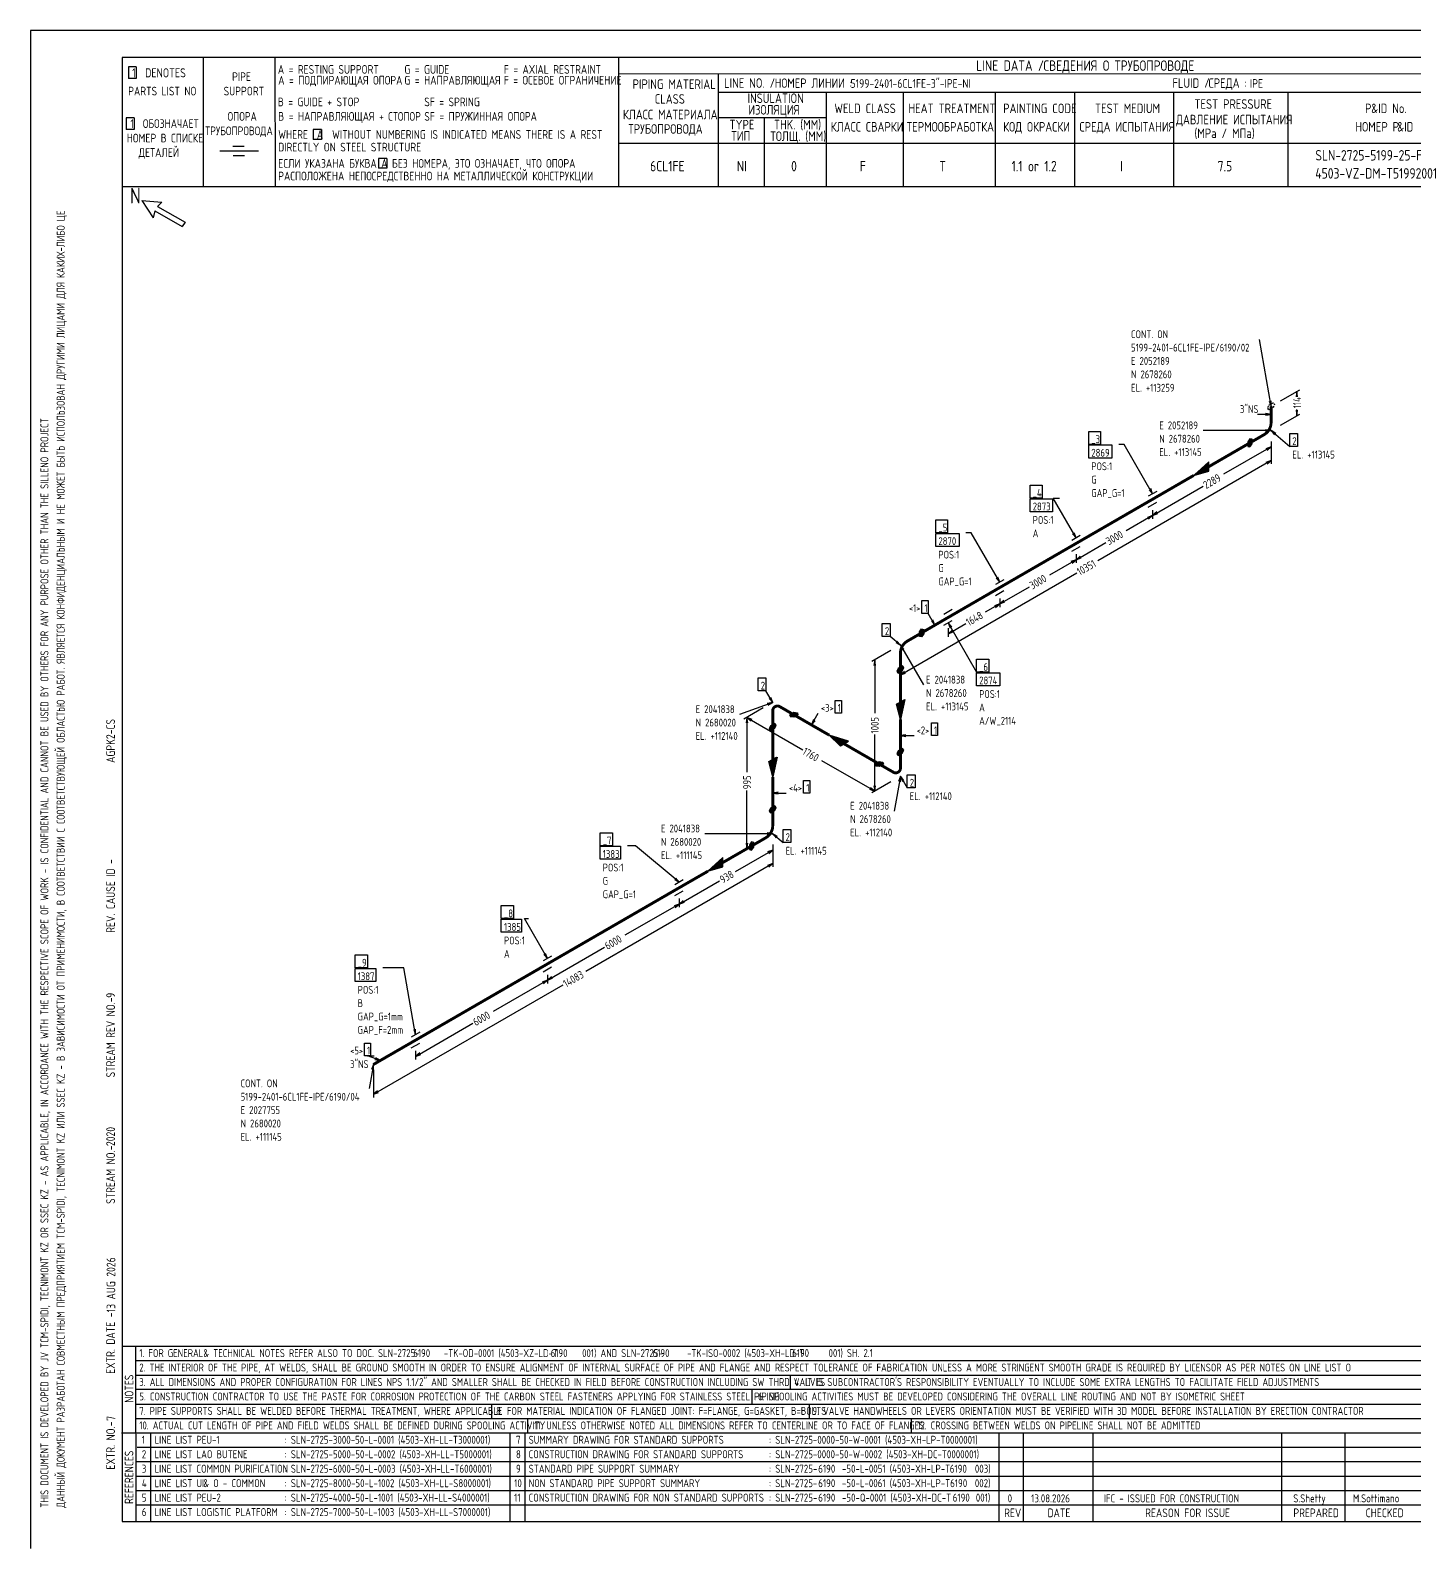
# Model space of a CAD drawing. Extents: x -1005 to 594, y -998 to 420.
# Drawn here: x 0 to 382.9, y 0 to 420 of the extents above; entities that cross this region are included whole.
import ezdxf

# ---------------------------------------------------------------- set-up
doc = ezdxf.new("R2010")
doc.units = 0
doc.linetypes.add('GT100', pattern=[0.8, 0.533333, -0.266667])
doc.styles.add('TTFN17', font='GOST type A')

msp = doc.modelspace()

# ---------------------------------------------------------------- linework, layer by layer
at = {"layer": 'GT_1', "flags": 128}
for points in [[(0, 420), (0, 0)], [(594, 420), (0, 420)], [(589.1, 412.5), (25.4, 412.5)], [(25.4, 412.5), (25.4, 7.5)], [(47.8, 412.5), (47.8, 376.7)], [(67.6, 412.5), (67.7, 376.7)], [(162.7, 412.5), (162.7, 376.7)], [(29.3, 409.9), (27.1, 409.9)], [(27.1, 409.9), (27.1, 406.7)], [(29.3, 409.9), (29.3, 406.7)], [(589.1, 408), (162.7, 407.9)], [(190.3, 407.8), (190.3, 376.7)], [(29.3, 406.7), (27.1, 406.7)], [(190.3, 402.9), (402.7, 402.9)], [(220.1, 402.9), (220.1, 376.7)], [(241.4, 402.9), (241.4, 376.8)], [(266.9, 402.9), (266.9, 376.7)], [(288.8, 402.9), (288.8, 376.7)], [(316.2, 402.9), (316.2, 376.7)], [(347.8, 402.9), (347.8, 376.8)], [(28.7, 395.8), (26.5, 395.8)], [(26.5, 395.8), (26.5, 392.6)], [(28.7, 395.8), (28.7, 392.6)], [(219.9, 395.8), (190.3, 395.8)], [(203, 395.8), (203, 376.7)], [(28.7, 392.6), (26.5, 392.6)], [(80.5, 392.6), (78.2, 392.6)], [(78.2, 392.6), (78.2, 389.8)], [(80.5, 392.6), (80.5, 389.8)], [(63.1, 386.6), (52.4, 386.6)], [(59.1, 387.9), (56, 387.9)], [(80.5, 389.8), (78.2, 389.8)], [(230.2, 388.7), (162.7, 388.7)], [(402.7, 388.7), (226.9, 388.7)], [(59.2, 385.3), (56.1, 385.3)], [(98.6, 384.6), (96.3, 384.6)], [(96.3, 384.6), (96.3, 381.9)], [(98.6, 384.6), (98.6, 381.9)], [(98.6, 381.9), (96.3, 381.9)], [(402.7, 376.7), (25.4, 376.7)], [(30.8, 372.9), (34, 368.1)], [(30.8, 372.9), (36.4, 372.5)], [(34.4, 370.1), (34, 368.1)], [(34.4, 370.1), (42, 365.7)], [(36.4, 372.5), (35.2, 371.3)], [(35.2, 371.3), (42.8, 366.9)], [(42.8, 366.9), (42, 365.7)], [(343.2, 316.025), (339.975, 334.475)], [(345.825, 317.525), (351.15, 320.6)], [(350.55, 318.65), (350.325, 320.15), (350.1, 318.65)], [(350.325, 320.15), (350.325, 319.4)], [(342.675, 317.45), (343.2, 316.025), (343.2, 317.525)], [(350.325, 313.4), (350.325, 315.125)], [(343.2, 313.775), (339.45, 313.775)], [(341.7, 313.55), (343.2, 313.775), (341.7, 314)], [(345.825, 310.775), (351.15, 313.85)], [(350.1, 314.9), (350.325, 313.4), (350.55, 314.9)], [(292.8, 309.05), (296.025, 309.05), (296.025, 305.45), (292.8, 305.45), (292.8, 309.05)], [(343.2, 309.275), (324.45, 309.275)], [(336.75, 304.925), (337.35, 304.775), (337.95, 305.6), (337.95, 306.875), (337.35, 307.025), (336.75, 306.2), (336.75, 304.925)], [(337.041, 306.6), (337.95, 306.6)], [(337.186, 306.8), (337.95, 306.8)], [(341.7, 309.05), (343.2, 309.275), (341.7, 309.5)], [(344.475, 308.525), (343.2, 309.275), (344.175, 308.15)], [(343.2, 309.275), (348.375, 304.925)], [(348.375, 308.525), (350.55, 308.525), (350.55, 304.925), (348.375, 304.925), (348.375, 308.525)], [(292.8, 305.3), (299.175, 305.3), (299.175, 301.7), (292.8, 301.7), (292.8, 305.3)], [(310.425, 291.8), (302.55, 305.45), (301.05, 305.45)], [(343.2, 304.775), (330.075, 297.2)], [(336.75, 306.2), (337.95, 306.2)], [(336.75, 306), (337.95, 306)], [(336.75, 305.8), (337.95, 305.8)], [(336.75, 305.6), (337.95, 305.6)], [(336.75, 305.4), (337.805, 305.4)], [(336.75, 305.2), (337.659, 305.2)], [(336.75, 305), (337.514, 305)], [(336.895, 306.4), (337.95, 306.4)], [(342.075, 303.8), (343.2, 304.775), (341.775, 304.25)], [(343.2, 306.275), (343.2, 303.875)], [(343.2, 306.275), (343.2, 300.125)], [(343.2, 301.025), (295.275, 273.275)], [(325.95, 299.3), (325.95, 300.65), (321.825, 296.9), (325.95, 298.1), (325.95, 300.5), (322.2, 297.125), (325.95, 298.175), (325.95, 300.275), (322.65, 297.35), (325.95, 298.4), (325.95, 300.125), (323.025, 297.65), (325.95, 298.55), (325.95, 299.975), (323.4, 297.8), (325.95, 298.7), (325.95, 299.825), (323.85, 298.1), (325.95, 298.85), (325.95, 299.6), (324.15, 298.25), (325.95, 299.075), (325.95, 299.45), (324.6, 298.55), (325.95, 299.225), (325.95, 299.3), (321.825, 296.9)], [(342.075, 300.05), (343.2, 301.025), (341.775, 300.5)], [(276.525, 294.2), (279.9, 294.2), (279.9, 290.6), (276.525, 290.6), (276.525, 294.2)], [(276.525, 290.45), (282.75, 290.45), (282.75, 286.85), (276.525, 286.85), (276.525, 290.45)], [(289.275, 279.575), (282.9, 290.6), (284.7, 290.6)], [(311.55, 292.475), (309.225, 291.125)], [(309.45, 292.925), (310.425, 291.8), (309.9, 293.225)], [(310.425, 285.8), (324.375, 293.9)], [(310.425, 285.8), (303.075, 281.525)], [(309.3, 284.825), (310.425, 285.8), (309, 285.275)], [(309.225, 288.125), (311.55, 289.475)], [(310.425, 287.3), (310.425, 284.9)], [(310.425, 287.3), (310.425, 284.9)], [(311.55, 286.775), (310.425, 285.8), (311.85, 286.325)], [(250.5, 284.6), (253.725, 284.6), (253.725, 281), (250.5, 281), (250.5, 284.6)], [(250.5, 280.85), (256.875, 280.85), (256.875, 277.25), (250.5, 277.25), (250.5, 280.85)], [(268.125, 267.35), (260.25, 281), (258.75, 281)], [(290.4, 280.25), (288.075, 278.9)], [(288.075, 275.9), (290.4, 277.25)], [(288.3, 280.7), (289.275, 279.575), (288.75, 281)], [(289.275, 273.575), (297.525, 278.3)], [(289.275, 273.575), (281.925, 269.3)], [(288.15, 272.6), (289.275, 273.575), (287.85, 273.05)], [(289.275, 275.075), (289.275, 272.675)], [(289.275, 275.075), (289.275, 272.675)], [(290.4, 274.55), (289.275, 273.575), (290.7, 274.1)], [(240.675, 241.7), (289.425, 269.9)], [(269.25, 268.025), (266.925, 266.675)], [(266.925, 263.675), (269.25, 265.025)], [(267.15, 268.475), (268.125, 267.35), (267.6, 268.775)], [(268.125, 261.35), (276.375, 266.075)], [(246.6, 262.25), (248.325, 262.25), (248.325, 258.725), (246.6, 258.725), (246.6, 262.25)], [(268.125, 261.35), (264.075, 259.025)], [(267, 260.375), (268.125, 261.35), (266.7, 260.825)], [(268.125, 262.85), (268.125, 260.45)], [(268.125, 262.85), (268.125, 260.45)], [(269.25, 262.325), (268.125, 261.35), (269.55, 261.875)], [(250.2, 255.5), (248.325, 258.725)], [(249.225, 256.625), (250.2, 255.5), (249.675, 256.925)], [(255, 259.775), (252.675, 258.425)], [(252.675, 255.425), (255, 256.775)], [(235.65, 255.95), (237.825, 255.95), (237.825, 252.35), (235.65, 252.35), (235.65, 255.95)], [(240.675, 249.95), (237.825, 252.35)], [(245.925, 253.625), (246.525, 254.45), (247.125, 254.3), (247.125, 253.025), (246.525, 252.2), (245.925, 252.35), (245.925, 253.625)], [(245.925, 253.6), (247.125, 253.6)], [(245.925, 253.4), (247.125, 253.4)], [(245.925, 253.2), (247.125, 253.2)], [(245.925, 253), (247.107, 253)], [(245.925, 252.8), (246.961, 252.8)], [(245.925, 252.6), (246.816, 252.6)], [(245.925, 252.4), (246.67, 252.4)], [(246.052, 253.8), (247.125, 253.8)], [(246.198, 254), (247.125, 254)], [(246.343, 254.2), (247.125, 254.2)], [(254.85, 254.975), (253.875, 256.1), (254.4, 254.675)], [(253.875, 256.1), (261.75, 242.45)], [(253.875, 253.1), (258.75, 255.95)], [(253.875, 254.6), (253.875, 252.2)], [(255, 254.075), (253.875, 253.1), (255.3, 253.625)], [(238.05, 248.45), (232.725, 245.375)], [(239.4, 250.7), (240.675, 249.95), (239.7, 251.075)], [(241.65, 248.825), (240.675, 249.95), (241.2, 248.525)], [(240.675, 249.95), (247.05, 238.925)], [(233.775, 244.325), (233.55, 245.825), (233.325, 244.325)], [(233.55, 245.825), (233.55, 231.125)], [(241.275, 242.9), (241.65, 243.725), (241.275, 244.175), (240.075, 243.5), (239.7, 242.675), (240.075, 242.225), (241.275, 242.9)], [(240.608, 243.8), (241.588, 243.8)], [(240.675, 246.95), (240.675, 240.8)], [(261.75, 246.05), (265.125, 246.05), (265.125, 242.45), (261.75, 242.45), (261.75, 246.05)], [(201.3, 240.875), (203.475, 240.875), (203.475, 237.275), (201.3, 237.275), (201.3, 240.875)], [(239.757, 242.8), (241.097, 242.8)], [(239.763, 242.6), (240.742, 242.6)], [(239.848, 243), (241.32, 243)], [(239.939, 243.2), (241.411, 243.2)], [(240.03, 243.4), (241.502, 243.4)], [(240.253, 243.6), (241.593, 243.6)], [(241.8, 242.675), (240.675, 241.7), (242.1, 242.225)], [(261.75, 242.3), (268.125, 242.3), (268.125, 238.7), (261.75, 238.7), (261.75, 242.3)], [(205.35, 234.05), (203.475, 237.275)], [(204.375, 235.175), (205.35, 234.05), (204.825, 235.475)], [(205.35, 234.05), (196.2, 230.75)], [(202.725, 232.55), (197.4, 229.475)], [(202.725, 232.55), (197.4, 229.475)], [(204.075, 233.3), (205.35, 234.05), (203.85, 233.825)], [(211.2, 231.35), (212.175, 231.2), (212.325, 230.675), (211.2, 230), (210.225, 230.15), (210.075, 230.675), (211.2, 231.35)], [(210.617, 231), (212.232, 231)], [(210.95, 231.2), (212.175, 231.2)], [(216.075, 227.9), (217.95, 231.125)], [(222.6, 234.65), (224.325, 234.65), (224.325, 231.125), (222.6, 231.125), (222.6, 234.65)], [(240.675, 234.2), (241.875, 234.875), (240.675, 229.4), (239.625, 233.6), (241.725, 234.8), (240.675, 229.85), (239.7, 233.675), (241.575, 234.725), (240.675, 230.375), (239.85, 233.75), (241.425, 234.65), (240.675, 230.825), (240, 233.825), (241.275, 234.5), (240.675, 231.275), (240.15, 233.9), (241.125, 234.425), (240.675, 231.725), (240.3, 233.975), (240.975, 234.35), (240.675, 232.175), (240.45, 234.05), (240.825, 234.275), (240.675, 232.625), (240.6, 234.125), (240.675, 234.2), (240.675, 229.4)], [(198.45, 228.425), (198.225, 229.925), (198, 228.425)], [(199.65, 229.4), (198.225, 229.925), (199.35, 228.95)], [(198.225, 229.925), (213.675, 221)], [(198.225, 229.925), (198.225, 214.775)], [(205.95, 227), (206.325, 227.825), (205.95, 228.275), (204.75, 227.6), (204.375, 226.775), (204.75, 226.325), (205.95, 227)], [(204.386, 226.8), (205.594, 226.8)], [(204.477, 227), (205.95, 227)], [(204.568, 227.2), (206.041, 227.2)], [(204.659, 227.4), (206.132, 227.4)], [(204.75, 227.6), (206.223, 227.6)], [(205.106, 227.8), (206.314, 227.8)], [(205.461, 228), (206.179, 228)], [(210.096, 230.6), (212.2, 230.6)], [(210.154, 230.4), (211.867, 230.4)], [(210.211, 230.2), (211.533, 230.2)], [(210.283, 230.8), (212.289, 230.8)], [(216.6, 229.325), (216.075, 227.9), (217.05, 229.025)], [(249.225, 228.425), (250.95, 228.425), (250.95, 224.9), (249.225, 224.9), (249.225, 228.425)], [(204.521, 226.6), (205.239, 226.6)], [(225.075, 222.65), (226.275, 223.325), (220.95, 225.05), (224.025, 222.05), (226.125, 223.25), (221.325, 224.825), (224.1, 222.125), (225.975, 223.175), (221.775, 224.6), (224.25, 222.2), (225.825, 223.1), (222.15, 224.3), (224.4, 222.275), (225.675, 222.95), (222.525, 224.15), (224.55, 222.35), (225.525, 222.875), (222.975, 223.85), (224.7, 222.425), (225.375, 222.8), (223.275, 223.7), (224.85, 222.5), (225.225, 222.725), (223.725, 223.4), (225, 222.575), (225.075, 222.65), (220.95, 225.05)], [(233.55, 209.525), (233.55, 225.2)], [(242.175, 225.125), (240.675, 224.9), (242.175, 224.675)], [(240.675, 224.9), (244.425, 224.9)], [(205.35, 218.3), (206.55, 218.975), (205.35, 213.5), (204.3, 217.7), (206.4, 218.9), (205.35, 213.95), (204.375, 217.775), (206.25, 218.825), (205.35, 214.475), (204.525, 217.85), (206.1, 218.75), (205.35, 214.925), (204.675, 217.925), (205.95, 218.6), (205.35, 215.375), (204.825, 218), (205.8, 218.525), (205.35, 215.825), (204.975, 218.075), (205.65, 218.45), (205.35, 216.275), (205.125, 218.15), (205.5, 218.375), (205.35, 216.725), (205.275, 218.225), (205.35, 218.3), (205.35, 213.5)], [(241.275, 220.1), (241.65, 220.925), (241.275, 221.375), (240.075, 220.7), (239.7, 219.875), (240.075, 219.425), (241.275, 220.1)], [(239.757, 220), (241.097, 220)], [(239.763, 219.8), (240.742, 219.8)], [(239.848, 220.2), (241.32, 220.2)], [(239.939, 220.4), (241.411, 220.4)], [(240.03, 220.6), (241.502, 220.6)], [(240.253, 220.8), (241.593, 220.8)], [(240.608, 221), (241.588, 221)], [(233.55, 209.525), (218.925, 217.925)], [(234.825, 217.7), (235.8, 217.55), (235.95, 217.025), (234.825, 216.35), (233.85, 216.5), (233.7, 217.025), (234.825, 217.7)], [(233.707, 217), (235.908, 217)], [(233.764, 216.8), (235.575, 216.8)], [(233.821, 216.6), (235.242, 216.6)], [(233.992, 217.2), (235.9, 217.2)], [(234.325, 217.4), (235.843, 217.4)], [(234.658, 217.6), (235.475, 217.6)], [(213.9, 212.525), (215.625, 212.525), (215.625, 209), (213.9, 209), (213.9, 212.525)], [(232.125, 210.05), (233.55, 209.525), (232.425, 210.5)], [(238.05, 212.15), (232.725, 209.075)], [(238.05, 212.15), (232.725, 209.075)], [(233.325, 211.025), (233.55, 209.525), (233.775, 211.025)], [(240.675, 213.65), (238.95, 204.05)], [(240.675, 212.15), (240.675, 213.65), (240.15, 212.225)], [(241.65, 212.525), (240.675, 213.65), (241.2, 212.225)], [(240.675, 213.65), (242.55, 210.425)], [(242.55, 214.025), (244.725, 214.025), (244.725, 210.425), (242.55, 210.425), (242.55, 214.025)], [(198.225, 193.625), (198.225, 209.75)], [(206.85, 209.225), (205.35, 209), (206.85, 208.775)], [(205.35, 209), (209.1, 209)], [(205.95, 204.2), (206.325, 205.025), (205.95, 205.475), (204.75, 204.8), (204.375, 203.975), (204.75, 203.525), (205.95, 204.2)], [(204.386, 204), (205.594, 204)], [(204.477, 204.2), (205.95, 204.2)], [(204.521, 203.8), (205.239, 203.8)], [(204.568, 204.4), (206.041, 204.4)], [(204.659, 204.6), (206.132, 204.6)], [(204.75, 204.8), (206.223, 204.8)], [(205.106, 205), (206.314, 205)], [(205.461, 205.2), (206.179, 205.2)], [(157.65, 198.05), (161.025, 198.05), (161.025, 194.45), (157.65, 194.45), (157.65, 198.05)], [(205.35, 197.75), (186.6, 197.75)], [(203.85, 197.525), (205.35, 197.75), (203.85, 197.975)], [(206.625, 197), (205.35, 197.75), (206.325, 196.625)], [(205.35, 197.75), (208.2, 195.35)], [(208.2, 198.95), (210.375, 198.95), (210.375, 195.35), (208.2, 195.35), (208.2, 198.95)], [(157.65, 194.3), (163.2, 194.3), (163.2, 190.7), (157.65, 190.7), (157.65, 194.3)], [(179.475, 184.325), (167.4, 194.45), (165.15, 194.45)], [(205.35, 193.25), (195, 187.25)], [(202.725, 196.25), (197.4, 193.175)], [(198, 195.125), (198.225, 193.625), (198.45, 195.125)], [(198.9, 193.4), (199.5, 193.25), (200.1, 194.075), (200.1, 195.35), (199.5, 195.5), (198.9, 194.675), (198.9, 193.4)], [(198.9, 194.6), (200.1, 194.6)], [(198.9, 194.4), (200.1, 194.4)], [(198.9, 194.2), (200.1, 194.2)], [(198.9, 194), (200.045, 194)], [(198.9, 193.8), (199.9, 193.8)], [(198.9, 193.6), (199.755, 193.6)], [(198.9, 193.4), (199.609, 193.4)], [(198.991, 194.8), (200.1, 194.8)], [(199.136, 195), (200.1, 195)], [(199.282, 195.2), (200.1, 195.2)], [(204.225, 192.275), (205.35, 193.25), (203.925, 192.725)], [(205.35, 194.75), (205.35, 192.35)], [(205.35, 194.75), (205.35, 188.6)], [(205.35, 189.5), (153.675, 159.65)], [(191.55, 189.8), (191.55, 191.15), (187.425, 187.4), (191.55, 188.6), (191.55, 191), (187.8, 187.625), (191.55, 188.675), (191.55, 190.775), (188.25, 187.85), (191.55, 188.9), (191.55, 190.625), (188.625, 188.15), (191.55, 189.05), (191.55, 190.475), (189, 188.3), (191.55, 189.2), (191.55, 190.325), (189.45, 188.6), (191.55, 189.35), (191.55, 190.1), (189.75, 188.75), (191.55, 189.575), (191.55, 189.95), (190.2, 189.05), (191.55, 189.725), (191.55, 189.8), (187.425, 187.4)], [(204.225, 188.525), (205.35, 189.5), (203.925, 188.975)], [(178.2, 185.075), (179.475, 184.325), (178.5, 185.45)], [(180.6, 185), (178.275, 183.65)], [(178.275, 180.65), (180.6, 182)], [(179.475, 178.325), (190.65, 184.775)], [(130.275, 177.875), (133.65, 177.875), (133.65, 174.275), (130.275, 174.275), (130.275, 177.875)], [(179.475, 178.325), (164.475, 169.7)], [(178.35, 177.35), (179.475, 178.325), (178.05, 177.8)], [(179.475, 179.825), (179.475, 177.425)], [(179.475, 179.825), (179.475, 177.425)], [(180.6, 179.3), (179.475, 178.325), (180.9, 178.85)], [(130.275, 174.125), (135.825, 174.125), (135.825, 170.525), (130.275, 170.525), (130.275, 174.125)], [(143.025, 163.25), (136.65, 174.275), (137.775, 174.275)], [(89.85, 164.225), (93.225, 164.225), (93.225, 160.625), (89.85, 160.625), (89.85, 164.225)], [(144.15, 163.925), (141.825, 162.575)], [(142.05, 164.375), (143.025, 163.25), (142.5, 164.675)], [(143.025, 157.25), (158.85, 166.4)], [(89.85, 160.475), (95.55, 160.475), (95.55, 156.875), (89.85, 156.875), (89.85, 160.475)], [(106.575, 142.175), (103.35, 160.625), (97.5, 160.625)], [(141.825, 159.575), (144.15, 160.925)], [(94.875, 125.675), (147.375, 155.975)], [(143.025, 157.25), (128.025, 148.625)], [(141.9, 156.275), (143.025, 157.25), (141.6, 156.725)], [(143.025, 158.75), (143.025, 156.35)], [(143.025, 158.75), (143.025, 156.35)], [(144.15, 158.225), (143.025, 157.25), (144.45, 157.775)], [(107.7, 142.85), (105.375, 141.5)], [(106.05, 143.6), (106.575, 142.175), (106.575, 143.675)], [(106.575, 136.175), (122.4, 145.325)], [(92.4, 139.85), (94.125, 139.85), (94.125, 136.325), (92.4, 136.325), (92.4, 139.85)], [(105.375, 138.5), (107.7, 139.85)], [(96.825, 135.05), (93.3, 136.325), (95.1, 136.325)], [(95.325, 135.275), (96.825, 135.05), (95.55, 135.8)], [(106.575, 137.675), (106.575, 135.275)], [(107.7, 137.15), (106.575, 136.175), (108, 136.7)], [(94.875, 133.925), (93.675, 127.25)], [(94.875, 132.425), (94.875, 133.925), (94.35, 132.5)], [(94.875, 132.425), (94.875, 124.775)], [(96, 126.65), (94.875, 125.675), (96.3, 126.2)], [(25.3, 56), (402.7, 56)], [(29.1, 56), (29.2, 7.5)], [(29.1, 52), (402.7, 52)], [(29.1, 48), (402.7, 48)], [(210.2, 48), (210.2, 44)], [(402.7, 44), (29.1, 44)], [(199.6, 44), (199.6, 40)], [(29.2, 40), (402.7, 40)], [(127.6, 40), (127.6, 36)], [(215.4, 40), (215.4, 36)], [(29.1, 36), (402.7, 36)], [(137.5, 36), (137.5, 32)], [(243.6, 36), (243.6, 32)], [(25.2, 32), (402.7, 32)], [(33.2, 32), (33.2, 7.6)], [(132.6, 32), (132.6, 7.6)], [(136.8, 32), (136.8, 7.6)], [(267.9, 32), (267.9, 7.5)], [(274.6, 32), (274.6, 7.5)], [(293.9, 32), (293.9, 7.5)], [(346.1, 32), (346.1, 7.5)], [(363.6, 32), (363.6, 7.5)], [(402.7, 28), (29.5, 28)], [(402.7, 24), (29.1, 24)], [(402.7, 20), (29.1, 20)], [(402.7, 16), (29.1, 16)], [(402.7, 12), (29.2, 12)], [(25.4, 7.5), (589.1, 7.5)], [(0, 0), (0, 0)]]:
    msp.add_lwpolyline(points, dxfattribs=at)
at = {"layer": 'GT_1', "linetype": 'GT100', "flags": 128}
msp.add_lwpolyline([(342.6, 315.05), (342.225, 315.5), (342.6, 316.325), (343.8, 317), (344.175, 316.55), (343.8, 315.725), (342.6, 315.05)], dxfattribs=at)
at = {"layer": 'GT_1', "const_width": 0.8, "flags": 128}
for points in [[(343.2, 316.025), (343.2, 311.525)], [(341.25, 308.15), (337.35, 305.9)], [(337.35, 305.9), (325.95, 299.3)], [(321.825, 296.9), (310.425, 290.3)], [(310.425, 290.3), (289.275, 278.075)], [(289.275, 278.075), (268.125, 265.85)], [(268.125, 265.85), (253.875, 257.6)], [(253.875, 257.6), (246.525, 253.325)], [(246.525, 253.325), (242.625, 251.075)], [(240.675, 247.7), (240.675, 243.2)], [(240.675, 243.2), (240.675, 234.2)], [(205.35, 231.8), (205.35, 227.3)], [(211.2, 230.675), (207.3, 232.925)], [(220.95, 225.05), (211.2, 230.675)], [(205.35, 227.3), (205.35, 218.3)], [(240.675, 229.4), (240.675, 220.4)], [(234.825, 217.025), (225.075, 222.65)], [(240.675, 220.4), (240.675, 215.9)], [(238.725, 214.775), (234.825, 217.025)], [(205.35, 213.5), (205.35, 204.5)], [(205.35, 204.5), (205.35, 200)], [(199.5, 194.375), (191.55, 189.8)], [(203.4, 196.625), (199.5, 194.375)], [(187.425, 187.4), (179.475, 182.825)], [(179.475, 182.825), (143.025, 161.75)], [(143.025, 161.75), (106.575, 140.675)], [(106.575, 140.675), (94.875, 133.925)]]:
    msp.add_lwpolyline(points, dxfattribs=at)
for points in [[(343.2, 311.525, -0.268116), (341.25, 308.15)], [(242.625, 251.075, 0.267786), (240.675, 247.7)], [(207.3, 232.925, 0.577127), (205.35, 231.8)], [(240.675, 215.9, -0.577557), (238.725, 214.775)], [(205.35, 200, -0.268116), (203.4, 196.625)]]:
    msp.add_lwpolyline(points, format="xyb", dxfattribs=at)

# ---------------------------------------------------------------- texts
at = {"layer": 'GT_1', "style": 'TTFN17'}
for s, height, p in [('LINE DATA /', 2.8875, (261.633, 408.8)), ('СВЕДЕНИЯ О ТРУБОПРОВОДЕ', 2.8875, (280.233, 408.8)), (' 1  DENOTES', 2.5025, (26.875, 407)), (' PIPE', 2.4062, (54.561, 406)), ('A = RESTING SUPPORT', 2.40625, (68.461, 408)), ('A = ПОДПИРАЮЩАЯ ОПОРА', 2.40625, (68.561, 405)), ('G = GUIDE', 2.4062, (103.461, 408)), ('G = НАПРАВЛЯЮЩАЯ', 2.40625, (103.461, 405)), ('F = AXIAL RESTRAINT', 2.40625, (130.961, 408)), ('F = ОСЕВОЕ ОГРАНИЧЕНИЕ', 2.40625, (130.961, 405)), ('PARTS LIST NO', 2.40625, (27.061, 402)), ('SUPPORT', 2.4062, (53.461, 402)), ('PIPING MATERIAL', 2.64687, (166.597, 403.8)), ('LINE NO. /', 2.6469, (191.897, 404.1)), ('НОМЕР ЛИНИИ :', 2.59875, (205.89, 404.1)), ('5199-2401-6CL1FE-3"-IPE-NI', 2.40625, (226.861, 404.1)), ('FLUID /', 2.6469, (315.897, 404.1)), ('СРЕДА :', 2.6469, (325.897, 404.1)), ('IPE', 2.4062, (337.361, 404.1)), ('B = GUIDE + STOP', 2.40625, (68.461, 399)), ('SF = SPRING', 2.40625, (108.961, 399)), ('CLASS', 2.6469, (172.697, 399.7)), ('INSULATION', 2.6469, (198.397, 399.9)), ('ИЗОЛЯЦИЯ', 2.6469, (198.597, 396.7)), ('WELD CLASS', 2.6469, (222.397, 397.1)), ('HEAT TREATMENT', 2.64687, (242.897, 397.1)), ('PAINTING CODE', 2.64687, (269.097, 397.1)), ('TEST MEDIUM', 2.64687, (294.497, 397.1)), ('TEST PRESSURE', 2.64687, (321.997, 398.3)), ('P', 2.647, (369.197, 397.1)), ('&ID No.', 2.6469, (370.908, 397.1)), (' 1  ОБОЗНАЧАЕТ', 2.40625, (26.461, 393)), ('ОПОРА', 2.4062, (54.561, 395)), ('B = НАПРАВЛЯЮЩАЯ + СТОПОР', 2.40625, (68.561, 395)), ('SF = ПРУЖИННАЯ ОПОРА', 2.40625, (108.961, 395)), ('КЛАСС МАТЕРИАЛА', 2.64687, (163.897, 395.4)), ('TYPE', 2.6469, (193.397, 392.6)), ('THK. (MM)', 2.6469, (205.697, 392.6)), ('ДАВЛЕНИЕ ИСПЫТАНИЯ', 2.64687, (316.897, 394)), ('НОМЕР В СПИСКЕ', 2.40625, (26.661, 389)), ('ТРУБОПРОВОДА', 2.40625, (48.361, 391)), ('WHERE  A  WITHOUT NUMBERING IS INDICATED MEANS THERE IS A REST', 2.40625, (68.561, 390)), ('ТРУБОПРОВОДА', 2.64687, (165.397, 391.4)), ('ТИП', 2.6469, (193.897, 389.5)), ('ТОЛЩ. (ММ)', 2.6469, (204.697, 389.4)), ('КЛАСС СВАРКИ', 2.64687, (221.397, 392)), ('ТЕРМООБРАБОТКА', 2.64687, (242.397, 392)), ('КОД ОКРАСКИ', 2.64687, (269.097, 392)), ('СРЕДА ИСПЫТАНИЯ', 2.64687, (290.197, 392)), ('(MPa / МПа)', 2.64687, (321.997, 390.2)), ('НОМЕР P', 2.6469, (366.497, 392)), ('&ID', 2.6469, (378.097, 392)), ('ДЕТАЛЕЙ', 2.4062, (29.961, 385)), ('DIRECTLY ON STEEL STRUCTURE', 2.40625, (68.561, 386.5)), ('SLN-2725-5199-25-F-2001', 2.8875, (355.433, 384)), ('ЕСЛИ УКАЗАНА БУКВА A БЕЗ НОМЕРА, ЭТО ОЗНАЧАЕТ, ЧТО ОПОРА', 2.40625, (68.561, 382)), ('6CL1FE', 2.8875, (171.433, 381)), ('NI', 2.8875, (195.433, 381)), ('0', 2.888, (210.433, 381)), ('F', 2.888, (229.433, 381)), ('T', 2.888, (251.433, 381)), ('1.1 or 1.2', 2.8875, (271.433, 381)), ('I', 2.888, (301.433, 381)), ('7.5', 2.8875, (328.433, 381)), ('РАСПОЛОЖЕНА НЕПОСРЕДСТВЕННО НА МЕТАЛЛИЧЕСКОЙ КОНСТРУКЦИИ', 2.40625, (68.561, 378.5)), ('4503-VZ-DM-T51992001', 2.8875, (355.433, 379)), ('N', 4.331, (27.55, 372.1)), ('CONT. ON', 2.1656, (304.448, 334.85)), ('5199-2401-6CL1FE-IPE/6190/02', 2.16562, (304.448, 331.153)), ('E 2052189', 2.1656, (304.448, 327.455)), ('N 2678260', 2.1656, (304.448, 323.758)), ('EL. +113259', 2.16562, (304.448, 320.06)), ('3"NS', 2.1656, (334.577, 314.15)), ('E 2052189', 2.1656, (312.265, 309.65)), ('_3', 2.1656, (293.475, 305.825)), ('N 2678260', 2.1656, (312.265, 305.953)), ('2', 2.166, (349.075, 305.3)), ('2869', 2.1656, (293.475, 302.075)), ('EL. +113145', 2.16562, (312.265, 302.255)), ('EL. +113145', 2.16562, (349.075, 301.55)), ('POS:1', 2.1656, (293.475, 298.325)), ('G', 2.166, (293.475, 294.628)), ('_4', 2.1656, (277.258, 290.975)), ('GAP_G=1', 2.1656, (293.475, 290.93)), ('2873', 2.1656, (277.258, 287.225)), ('POS:1', 2.1656, (277.258, 283.475)), ('_5', 2.1656, (251.175, 281.375)), ('A', 2.166, (277.258, 279.778)), ('2870', 2.1656, (251.175, 277.625)), ('POS:1', 2.1656, (251.175, 273.875)), ('G', 2.166, (251.175, 270.178)), ('GAP_G=1', 2.1656, (251.175, 266.48)), ('<1>', 2.1656, (242.983, 259.1)), ('1', 2.166, (247.341, 259.1)), ('2', 2.166, (236.375, 252.725)), ('_6', 2.1656, (262.45, 242.825)), ('2', 2.166, (202.025, 237.65)), ('E 2041838', 2.1656, (247.75, 239.3)), ('2874', 2.1656, (262.45, 239.075)), ('N 2678260', 2.1656, (247.75, 235.603)), ('POS:1', 2.1656, (262.45, 235.325)), ('E 2041838', 2.1656, (184.015, 231.125)), ('<3>', 2.1656, (218.65, 231.5)), ('1', 2.166, (223.319, 231.5)), ('EL. +113145', 2.16562, (247.75, 231.905)), ('A', 2.166, (262.45, 231.628)), ('N 2680020', 2.1656, (184.015, 227.428)), ('<2>', 2.1656, (245.125, 225.275)), ('1', 2.166, (249.949, 225.275)), ('A/W_2114', 2.1656, (262.45, 227.93)), ('EL. +112140', 2.16562, (184.015, 223.73)), ('<4>', 2.1656, (209.8, 209.375)), ('1', 2.166, (214.624, 209.375)), ('2', 2.166, (243.25, 210.8)), ('E 2041838', 2.1656, (226.765, 204.425)), ('EL. +112140', 2.16562, (243.25, 207.05)), ('N 2678260', 2.1656, (226.765, 200.728)), ('E 2041838', 2.1656, (174.415, 198.125)), ('2', 2.166, (208.9, 195.725)), ('EL. +112140', 2.16562, (226.765, 197.03)), ('1383', 2.1656, (158.325, 191.075)), ('_7', 2.1656, (158.325, 194.825)), ('N 2680020', 2.1656, (174.415, 194.428)), ('EL. +111145', 2.16562, (208.9, 191.975)), ('POS:1', 2.1656, (158.325, 187.325)), ('EL. +111145', 2.16562, (174.415, 190.73)), ('G', 2.166, (158.325, 183.628)), ('GAP_G=1', 2.1656, (158.325, 179.93)), ('_8', 2.1656, (131.008, 174.65)), ('1385', 2.1656, (131.008, 170.9)), ('POS:1', 2.1656, (131.008, 167.15)), ('A', 2.166, (131.008, 163.453)), ('_9', 2.1656, (90.541, 161)), ('1387', 2.1656, (90.541, 157.25)), ('POS:1', 2.1656, (90.541, 153.5)), ('B', 2.166, (90.541, 149.803)), ('GAP_G=1mm', 2.1656, (90.541, 146.105)), ('GAP_F=2mm', 2.1656, (90.541, 142.408)), ('<5>', 2.1656, (88.427, 136.7)), ('1', 2.166, (93.097, 136.7)), ('3"NS', 2.1656, (88.427, 132.95)), ('5199-2401-6CL1FE-IPE/6190/04', 2.16562, (58.148, 123.928)), ('CONT. ON', 2.1656, (58.148, 127.625)), ('E 2027755', 2.1656, (58.148, 120.23)), ('N 2680020', 2.1656, (58.148, 116.533)), ('EL. +111145', 2.16562, (58.148, 112.835)), ('1. FOR GENERAL', 2.18487, (30.128, 53)), ('& TECHNICAL NOTES REFER ALSO TO DOC. SLN-2725-      -TK-OD-0001 (4503-XZ-LD-T      001) AND SLN-2725-      -TK-ISO-0002 (4503-XH-LD-T      001) SH. 2.1', 2.18487, (47.868, 53)), ('6190', 2.1849, (105.928, 53)), ('6190', 2.1849, (143.928, 53)), ('6190', 2.1849, (172.128, 53)), ('6190', 2.1849, (210.728, 53)), ('2. THE INTERIOR OF THE PIPE, AT WELDS, SHALL BE GROUND SMOOTH IN ORDER TO ENSURE ALIGNMENT OF INTERNAL SURFACE OF PIPE AND FLANGE AND RESPECT TOLERANCE OF FABRICATION UNLESS A MORE STRINGENT SMOOTH GRADE IS REQUIRED BY LICENSOR AS PER NOTES ON LINE LIST O', 2.18487, (30.128, 49)), ('3. ALL DIMENSIONS AND PROPER CONFIGURATION FOR LINES NPS 1.1/2" AND SMALLER SHALL BE CHECKED IN FIELD BEFORE CONSTRUCTION INCLUDING SW THRD VALVES', 2.18487, (30.128, 45)), ("4. IT IS SUBCONTRACTOR'S RESPONSIBILITY EVENTUALLY TO INCLUDE SOME EXTRA LENGTHS TO FACILITATE FIELD ADJUSTMENTS", 2.18487, (211.328, 45)), ('5. CONSTRUCTION CONTRACTOR TO USE THE PASTE FOR CORROSION PROTECTION OF THE CARBON STEEL FASTENERS APPLYING FOR STAINLESS STEEL PIPING', 2.18487, (30.128, 41)), ('6. SPOOLING ACTIVITIES MUST BE DEVELOPED CONSIDERING THE OVERALL LINE ROUTING AND NOT BY ISOMETRIC SHEET', 2.18487, (201.328, 41)), ('7. PIPE SUPPORTS SHALL BE WELDED BEFORE THERMAL TREATMENT, WHERE APPLICABLE', 2.18487, (30.128, 37)), ('8. FOR MATERIAL INDICATION OF FLANGED JOINT: F=FLANGE, G=GASKET, B=BOLTS', 2.18487, (128.828, 37)), ('9. VALVE HANDWHEELS OR LEVERS ORIENTATION MUST BE VERIFIED WITH 3D MODEL BEFORE INSTALLATION BY ERECTION CONTRACTOR', 2.18487, (216.328, 37)), ('10. ACTUAL CUT LENGTH OF PIPE AND FIELD WELDS SHALL BE DEFINED DURING SPOOLING ACTIVITY', 2.18487, (30.128, 33)), ('11. UNLESS OTHERWISE NOTED ALL DIMENSIONS REFER TO CENTERLINE OR TO FACE OF FLANGES', 2.18487, (139.328, 33)), ('12. CROSSING BETWEEN WELDS ON PIPELINE SHALL NOT BE ADMITTED', 2.18487, (245.328, 33)), ('1', 2.214, (30.832, 29)), ('LINE LIST PEU-1', 2.21375, (34.332, 29)), (': SLN-2725-3000-50-L-0001 (4503-XH-LL-T3000001)', 2.21375, (70.332, 29)), ('7', 2.214, (134.332, 29)), ('SUMMARY DRAWING FOR STANDARD SUPPORTS', 2.21375, (137.832, 29)), (': SLN-2725-0000-50-W-0001 (4503-XH-LP-T0000001)', 2.21375, (204.332, 29)), ('2', 2.214, (30.832, 25)), ('LINE LIST LAO BUTENE', 2.21375, (34.332, 25)), (': SLN-2725-5000-50-L-0002 (4503-XH-LL-T5000001)', 2.21375, (70.332, 25)), ('8', 2.214, (134.332, 25)), ('CONSTRUCTION DRAWING FOR STANDARD SUPPORTS', 2.21375, (137.832, 25)), (': SLN-2725-0000-50-W-0002 (4503-XH-DC-T0000001)', 2.21375, (204.332, 25)), ('3', 2.214, (30.832, 21)), ('LINE LIST COMMON PURIFICATION', 2.21375, (34.332, 21)), (': SLN-2725-6000-50-L-0003 (4503-XH-LL-T6000001)', 2.21375, (70.332, 21)), ('9', 2.214, (134.332, 21)), ('STANDARD PIPE SUPPORT SUMMARY', 2.21375, (137.832, 21)), (': SLN-2725-      -50-L-0051 (4503-XH-LP-T      003)', 2.21375, (204.332, 21)), ('6190', 2.2138, (217.932, 21)), ('6190', 2.2138, (254.332, 21)), ('4', 2.214, (30.832, 17)), ('LINE LIST UI', 2.21375, (34.332, 17)), ('& O - COMMON', 2.21375, (47.849, 17)), (': SLN-2725-8000-50-L-1002 (4503-XH-LL-S8000001)', 2.21375, (70.332, 17)), ('10', 2.2138, (133.832, 17)), ('NON STANDARD PIPE SUPPORT SUMMARY', 2.21375, (137.832, 17)), (': SLN-2725-      -50-L-0061 (4503-XH-LP-T      002)', 2.21375, (204.332, 17)), ('6190', 2.2138, (217.932, 17)), ('6190', 2.2138, (254.432, 17)), ('5', 2.214, (30.832, 13)), ('LINE LIST PEU-2', 2.21375, (34.332, 13)), (': SLN-2725-4000-50-L-1001 (4503-XH-LL-S4000001)', 2.21375, (70.332, 13)), ('11', 2.2138, (133.832, 13)), ('CONSTRUCTION DRAWING FOR NON STANDARD SUPPORTS', 2.21375, (137.832, 13)), (': SLN-2725-      -50-Q-0001 (4503-XH-DC-T      001)', 2.21375, (204.332, 13)), ('6190', 2.2138, (217.932, 13)), ('6190', 2.2138, (255.132, 13)), ('0', 2.214, (270.332, 12.8)), ('13.08.2026', 2.2138, (276.832, 12.8)), ('IFC - ISSUED FOR CONSTRUCTION', 2.21375, (296.932, 12.8)), ('S.Shetty', 2.2138, (349.332, 12.8)), ('M.Sottimano', 2.21375, (365.832, 12.8)), ('6', 2.214, (30.832, 9)), ('LINE LIST LOGISTIC PLATFORM', 2.21375, (34.332, 9)), (': SLN-2725-7000-50-L-1003 (4503-XH-LL-S7000001)', 2.21375, (70.332, 9)), ('REV', 2.4062, (269.361, 8.7)), ('DATE', 2.4062, (281.361, 8.7)), ('REASON FOR ISSUE', 2.40625, (308.361, 8.7)), ('PREPARED', 2.4062, (349.361, 8.7)), ('CHECKED', 2.4062, (369.361, 8.7))]:
    msp.add_text(s, height=height, dxfattribs=at).set_placement(p)
for s, height, rotation, p in [('ДАННЫЙ ДОКУМЕНТ РАЗРАБОТАН СОВМЕСТНЫМ ПРЕДПРИЯТИЕМ TCM-SPIDI, TECNIMONT KZ ИЛИ SSEC KZ - В ЗАВИСИМОСТИ ОТ ПРИМЕНИМОСТИ, В СООТВЕТСТВИИ С СООТВЕТСТВУЮЩЕЙ ОБЛАСТЬЮ РАБОТ. ЯВЛЯЕТСЯ КОНФИДЕНЦИАЛЬНЫМ И НЕ МОЖЕТ БЫТЬ ИСПОЛЬЗОВАН ДРУГИМИ ЛИЦАМИ ДЛЯ КАКИХ-ЛИБО ЦЕ', 2.21375, 90, (9.5, 11.332)), ('114', 2.1656, 90, (351.47, 315.466)), ('THIS DOCUMENT IS DEVELOPED BY JV TCM-SPIDI, TECNIMONT KZ OR SSEC KZ - AS APPLICABLE, IN ACCORDANCE WITH THE RESPECTIVE SCOPE OF WORK - IS CONFIDENTIAL AND CANNOT BE USED BY OTHERS FOR ANY PURPOSE OTHER THAN THE SILLENO PROJECT', 2.21375, 90, (5, 11.332)), ('2289', 2.1656, 30, (325.231, 293.076)), ('3000', 2.1656, 30, (298.336, 277.514)), ('10351', 2.1656, 30, (290.288, 269.111)), ('3000', 2.1656, 30, (277.186, 265.289)), ('1648', 2.1656, 30, (259.621, 255.13)), ('AGPK2-CS', 2.4062, 90, (23.4, 217.361)), ('1005', 2.1656, 90, (234.655, 225.51)), ('1760', 2.1656, -30, (213.363, 219.872)), ('995', 2.1656, 90, (199.33, 210.077)), ('REV. CAUSE ID -', 2.40625, 90, (23.4, 170.361)), ('938', 2.1656, 30, (191.505, 183.964)), ('6000', 2.1656, 30, (159.669, 165.576)), ('14083', 2.1656, 30, (148.194, 155.181)), ('STREAM REV NO.-', 2.40625, 90, (23.4, 130.361)), ('9', 2.406, 90, (23.4, 152.361)), ('6000', 2.1656, 30, (123.219, 144.501)), ('2020', 2.4062, 90, (23.4, 111.361)), ('STREAM NO.-', 2.40625, 90, (23.4, 95.361)), ('13 AUG 2026', 2.40625, 90, (23.5, 65.361)), ('EXTR. DATE -', 2.40625, 90, (23.4, 48.361)), ('NOTES', 2.4062, 90, (28.5, 40.361)), ('EXTR. NO.-', 2.4062, 90, (23.4, 21.861)), ('7', 2.406, 90, (23.5, 35.361)), ('REFERENCES', 2.4062, 90, (28.5, 12.361))]:
    msp.add_text(s, height=height, rotation=rotation, dxfattribs=at).set_placement(p)

doc.saveas('drawing.dxf')
